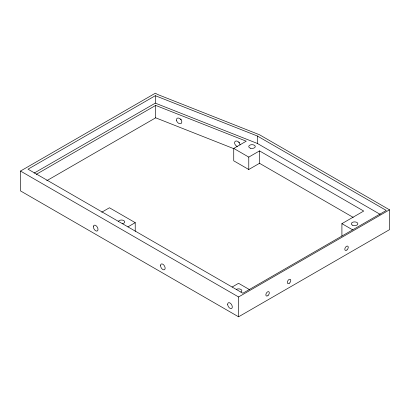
<?xml version="1.0" encoding="UTF-8"?>
<svg xmlns="http://www.w3.org/2000/svg" width="410" height="410" viewBox="0 0 410 410"><rect width="100%" height="100%" fill="white"/><g stroke="black" fill="none" stroke-linecap="round" stroke-linejoin="round"><path stroke-width="0.61" d="M20.5 171.052L155.354 93.198L157.501 94.438L259.52 134.772L389.5 209.817L389.5 229.667L238.569 316.802L20.5 190.901L20.5 171.052L238.569 296.958L389.5 209.817M155.318 95.699L28.018 169.192L242.869 293.237L386.276 210.438L257.367 136.012L155.318 95.699L155.318 103.141L34.107 173.123M36.249 174.368L155.682 105.411L246.251 141.189L233.736 148.415L233.736 160.822L248.773 169.504L259.52 163.303L353.189 217.382M46.755 180.702L155.682 117.819L233.823 148.681M101.747 212.216L109.444 207.773L135.228 222.656L135.228 231.337M127.925 226.873L135.228 222.656M233.736 148.415L248.773 157.102L259.52 150.9L363.716 211.058L341.909 223.65L341.909 236.052M232.127 287.031L238.569 283.31L249.311 289.511M155.318 103.141L257.367 143.454L380.193 214.368M341.909 223.65L352.651 229.851M259.52 150.9L259.52 163.303M257.367 136.012L257.367 143.454M248.773 157.102L248.773 169.504M238.569 296.958L238.569 316.802M155.682 105.411L155.682 117.819M118.321 221.426A3.265 1.886 0 0 1 123.789 220.58A3.265 1.886 0 0 1 122.323 223.732M181.225 119.771A3.265 2.199 49.9 0 1 180.666 119.125M239.368 142.762A3.265 2.199 49.9 0 1 238.81 142.116M237.308 146.524A3.265 2.199 49.8 0 1 234.612 142.793A3.265 2.199 49.8 0 1 237.308 141.189A3.265 2.199 49.8 0 1 240.004 144.925M236.262 289.419A3.265 1.886 0 0 1 240.88 289.419A3.265 1.886 0 0 1 240.88 292.089M346.978 249.931A2.429 1.404 -60 0 0 347.747 246.164A2.429 1.404 -60 0 0 344.871 248.716A2.429 1.404 -60 0 0 346.978 249.931M289.506 283.11A2.429 1.404 -60 0 0 290.275 279.348A2.429 1.404 -60 0 0 287.4 281.895A2.429 1.404 -60 0 0 289.506 283.11M268.017 295.518A2.429 1.404 -60 0 0 268.791 291.751A2.429 1.404 -60 0 0 265.916 294.298A2.429 1.404 -60 0 0 268.017 295.518M227.668 304.307A3.265 1.886 60 0 0 231.132 308.617A3.265 1.886 60 0 0 231.132 303.994A3.265 1.886 60 0 0 227.668 304.307M160.525 265.542A3.265 1.886 60 0 0 163.99 269.852A3.265 1.886 60 0 0 163.99 265.234A3.265 1.886 60 0 0 160.525 265.542M93.388 226.781A3.265 1.886 60 0 0 96.852 231.091A3.265 1.886 60 0 0 96.852 226.469A3.265 1.886 60 0 0 93.388 226.781M176.541 120.545A3.265 2.199 49.8 0 0 181.051 123.523A3.265 2.199 49.8 0 0 179.841 118.582A3.265 2.199 49.8 0 0 176.541 120.545M250.366 148.189A3.265 1.886 0 0 0 255.266 146.554A3.265 1.886 0 0 0 250.366 144.925A3.265 1.886 0 0 0 250.366 148.189M352.277 225.105A3.265 1.886 0 0 0 357.74 224.26A3.265 1.886 0 0 0 353.743 221.948A3.265 1.886 0 0 0 352.277 225.105"/></g></svg>
